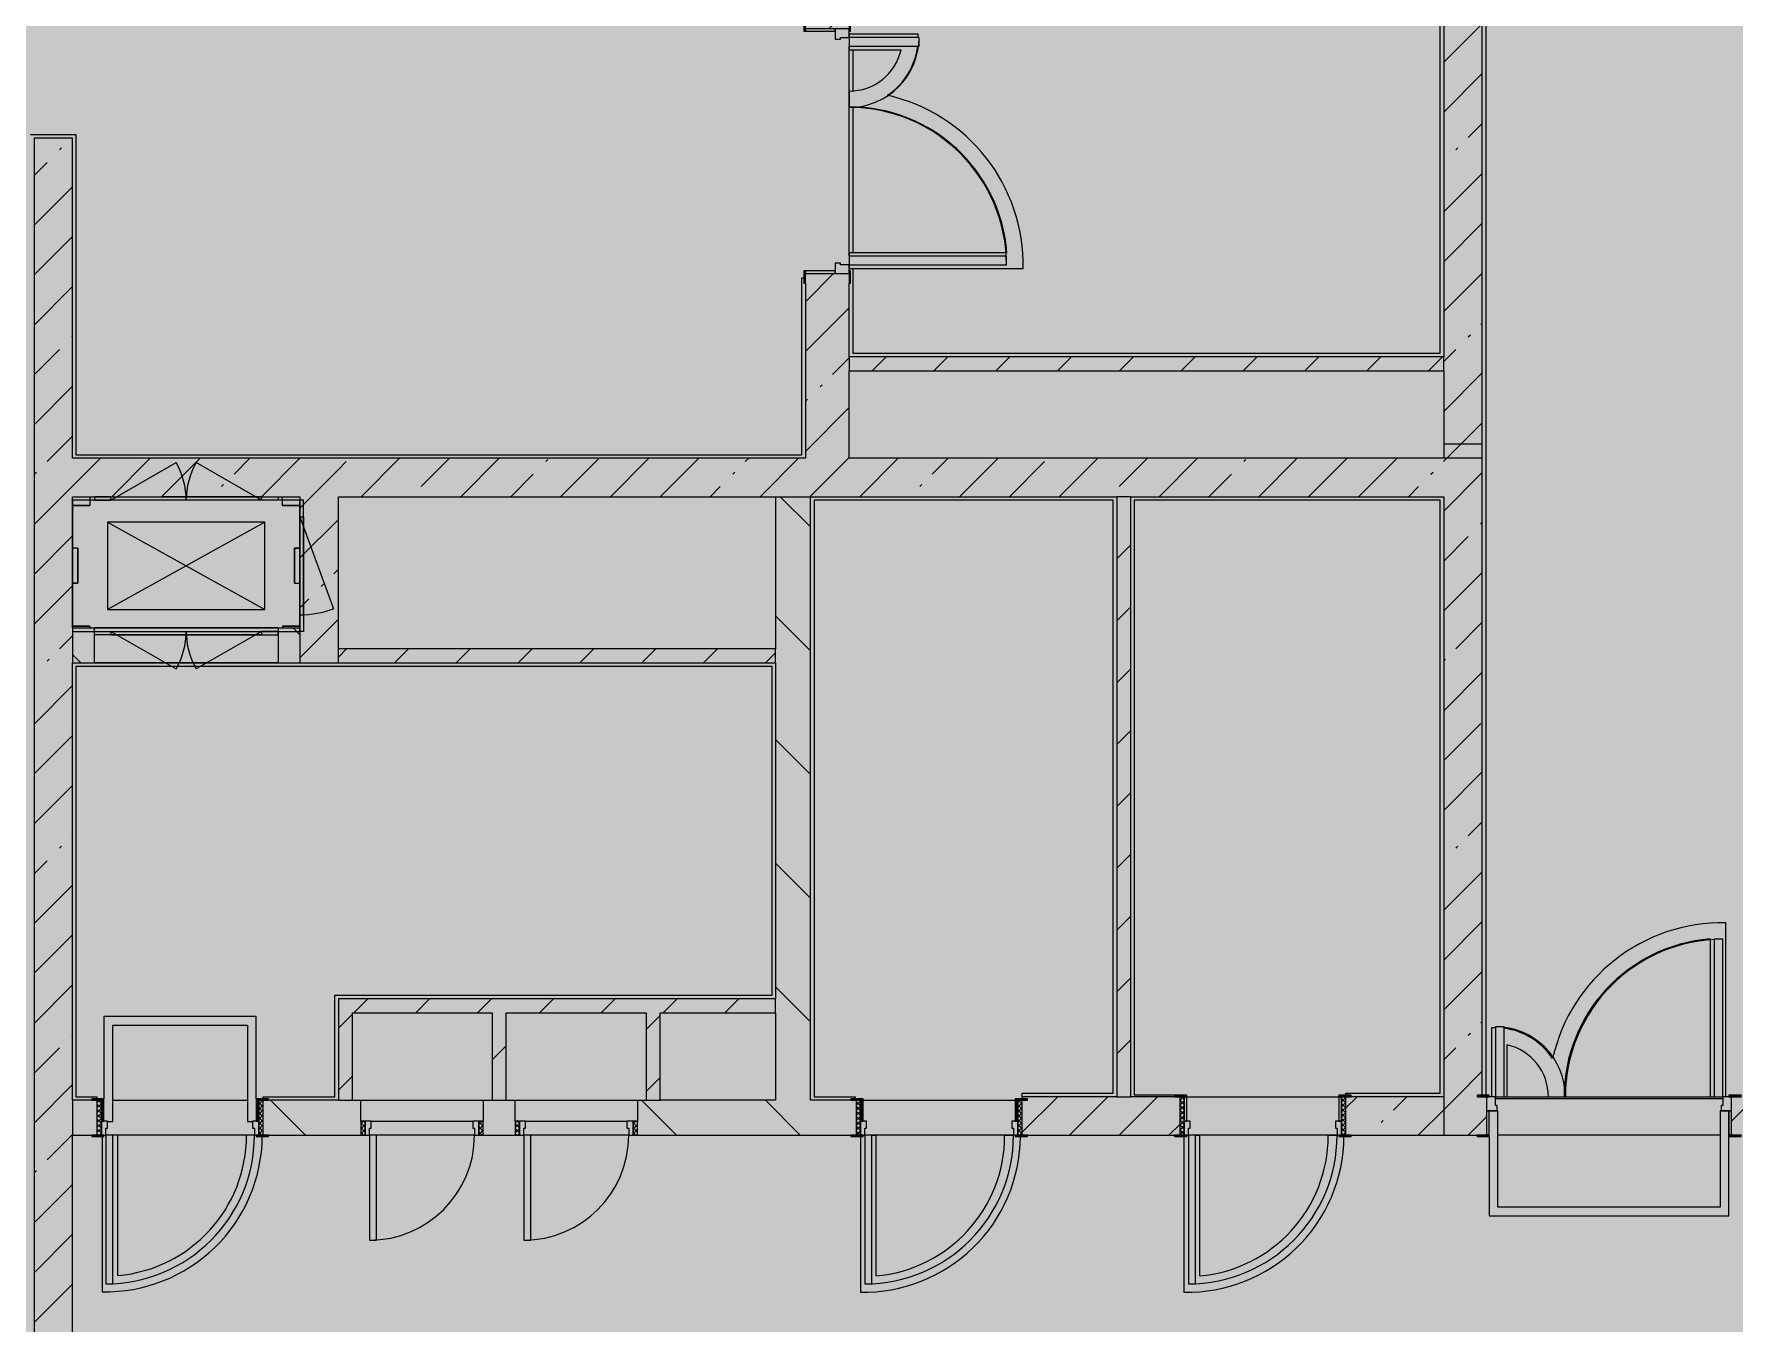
# Model space of a CAD drawing. Header units: millimetres. Extents: x 81682 to 274809, y -8553 to 29000.
# Drawn here: x 232549 to 242274, y 12321 to 19695 of the extents above; entities that cross this region are included whole.
import ezdxf

# ---------------------------------------------------------------- set-up
doc = ezdxf.new("R2010")
doc.units = ezdxf.units.MM
doc.layers.add('A-DETL-GENF-2', color=7, linetype='Continuous', lineweight=9, true_color=0xc0c0c0, transparency=0.4)
for name, color, linetype, lineweight, true_color in [('A-DOOR-2', 7, 'Continuous', 5, 0xb7b7b7), ('A-DOOR-3', 7, 'Continuous', 5, 0xe2e2e2), ('A-DOOR-4', 7, 'Continuous', 5, 0xaaaaaa), ('A-DOOR-FRAM-2', 7, 'Continuous', 5, 0xe2e2e2), ('A-DOOR-FRAM-3', 7, 'Continuous', 5, 0xb7b7b7), ('A-DOOR-FRAM-4', 7, 'Continuous', 5, 0xaaaaaa), ('A-FLOR-1', 7, 'Continuous', 5, 0xb7b7b7), ('A-GENM-4', 7, 'Continuous', 5, 0x737373), ('A-WALL-9', 7, 'Continuous', 9, 0x737373), ('I-WALL-3', 7, 'Continuous', 5, 0x737373), ('M-EQPM-2', 7, 'Continuous', 5, 0x737373)]:
    doc.layers.add(name, color=color, linetype=linetype, lineweight=lineweight, true_color=true_color)
doc.layers.add('I-WALL-2', color=7, linetype='Continuous', lineweight=5)
pattern_1 = [(45, (147798.7, 0), (-285.1231, 285.1231), []), (45, (148083.8, 0), (-285.1231, 285.1231), [504.031, -100.806, 16.764, -84.042])]
pattern_2 = [(135, (147798.7, 0), (-353.5534, -353.5534), [])]
pattern_3 = [(135, (1826.41, 164.685), (-14.14214, -14.14214), []), (225, (1826.41, 164.685), (14.14214, -14.14214), [])]
pattern_4 = [(45, (-296.384, 164.685), (-14.1421, 14.1421), []), (135, (-296.384, 164.685), (-14.1421, -14.1421), [])]
pattern_5 = [(45, (147798.7, 0), (-176.7767, 176.7767), [])]

# ---------------------------------------------------------------- blocks, each defined once
blk = doc.blocks.new('110_Дверь_СКБ_2Ст - Д-1_л_Лестничная клетка EIS60 2-32142534-3_7_3_птичка')
at = {"layer": 'A-DOOR-3'}
for points in [[(612.5, 110), (662.5, 110), (662.5, 1010), (612.5, 1010), (612.5, 603.3)], [(-587.5, 110), (-587.5, 510), (-637.5, 510), (-637.5, 110)], [(712.5, -110), (712.5, 30), (697.5, 24.8), (697.5, -110)]]:
    blk.add_hatch(color=256, dxfattribs=at).paths.add_polyline_path(points)
h = blk.add_hatch(color=256, dxfattribs=at)
h.paths.add_polyline_path([(652.5, 30), (712.5, 30), (712.5, 110), (662.5, 110), (662.5, 60), (652.5, 60)])
h.paths.add_polyline_path([(-687.5, 30), (-627.5, 30), (-627.5, 60), (-637.5, 60), (-637.5, 110), (-687.5, 110)])
at = {"layer": 'A-DOOR-FRAM-2'}
for points in [[(-672.5, 110), (-672.5, 118), (-742.5, 118), (-742.5, 110)], [(767.5, 110), (767.5, 118), (697.5, 118), (697.5, 110)], [(-672.5, -110), (-672.5, 30), (-687.5, 24.8), (-687.5, -110)], [(-672.5, -118), (-672.5, -110), (-742.5, -110), (-742.5, -118)], [(767.5, -118), (767.5, -110), (697.5, -110), (697.5, -118)]]:
    blk.add_hatch(color=256, dxfattribs=at).paths.add_polyline_path(points)
at = {"layer": 'A-DOOR-2'}
for p, q in [((662.5, 1010), (612.5, 1010)), ((612.5, 1010), (612.5, 110)), ((662.5, 110), (662.5, 1010)), ((-637.5, 510), (-637.5, 110)), ((-587.5, 510), (-637.5, 510)), ((-587.5, 110), (-587.5, 510)), ((-637.5, 110), (-587.5, 110)), ((612.5, 110), (662.5, 110))]:
    blk.add_line(p, q, dxfattribs=at)
for centre, radius, start, end in [((662.5, 110), 900, 90, 180), ((-637.5, 110), 400, 360, 90)]:
    blk.add_arc(centre, radius, start, end, dxfattribs=at)
at = {"layer": 'A-DOOR-FRAM-3'}
for p, q in [((-672.5, 118), (-742.5, 118)), ((-742.5, 118), (-742.5, 110)), ((-742.5, 110), (-672.5, 110)), ((-637.5, 110), (-687.5, 110)), ((-687.5, 110), (-687.5, 30)), ((-672.5, 110), (-672.5, 118)), ((-637.5, 60), (-637.5, 110)), ((662.5, 110), (662.5, 60)), ((712.5, 110), (662.5, 110)), ((767.5, 118), (697.5, 118)), ((697.5, 118), (697.5, 110)), ((697.5, 110), (767.5, 110)), ((712.5, 30), (712.5, 110)), ((767.5, 110), (767.5, 118)), ((-687.5, 30), (-627.5, 30)), ((-672.5, 30), (-687.5, 30)), ((-687.5, 30), (-687.5, -110)), ((-672.5, -110), (-672.5, 30)), ((-627.5, 60), (-637.5, 60)), ((-627.5, 30), (-627.5, 60)), ((662.5, 60), (652.5, 60)), ((652.5, 60), (652.5, 30)), ((652.5, 30), (712.5, 30)), ((712.5, 30), (697.5, 30)), ((697.5, 30), (697.5, -110)), ((712.5, -110), (712.5, 30)), ((-672.5, -110), (-742.5, -110)), ((-742.5, -110), (-742.5, -118)), ((-742.5, -118), (-672.5, -118)), ((-687.5, -110), (-672.5, -110)), ((-672.5, -118), (-672.5, -110)), ((697.5, -110), (712.5, -110)), ((767.5, -110), (697.5, -110)), ((697.5, -110), (697.5, -118)), ((697.5, -118), (767.5, -118)), ((767.5, -118), (767.5, -110))]:
    blk.add_line(p, q, dxfattribs=at)
blk = doc.blocks.new('110_Дверь_СКБ_1Ст_Внутренняя1 - Д-8 950x2100h_охрана-V70-3_7_3_птичка')
at = {"layer": 'A-DOOR-3'}
h = blk.add_hatch(color=256, dxfattribs=at)
h.paths.add_polyline_path([(437.5, 100), (437.5, 60), (427.5, 60), (427.5, 20), (462.5, 20), (462.5, 100)])
h.paths.add_polyline_path([(-412.5, 100), (-437.5, 100), (-437.5, 20), (-402.5, 20), (-402.5, 60), (-412.5, 60)])
at = {"layer": 'A-DOOR-4'}
h = blk.add_hatch(dxfattribs=at)
h.set_pattern_fill('FP_81', color=256, style=0, pattern_type=2)
h.set_pattern_definition(pattern_3)
h.paths.add_polyline_path([(487.5, 100), (462.5, 100), (462.5, -100), (487.5, -100), (487.5, -34.8)])
at = {"layer": 'A-DOOR-FRAM-2'}
for points in [[(397.5, 950), (397.5, 100), (437.5, 100), (437.5, 950)], [(-492.5, 108), (-492.5, 100), (-422.5, 100), (-422.5, 108)], [(517.5, 108), (447.5, 108), (447.5, 100), (517.5, 100)], [(-422.5, 20), (-437.5, 20), (-437.5, -100), (-422.5, -100), (-422.5, -34.8)], [(462.5, 20), (447.5, 20), (447.5, -100), (462.5, -100), (462.5, -34.8)], [(-492.5, -100), (-492.5, -108), (-422.5, -108), (-422.5, -100)], [(447.5, -100), (447.5, -108), (517.5, -108), (517.5, -100)]]:
    blk.add_hatch(color=256, dxfattribs=at).paths.add_polyline_path(points)
at = {"layer": 'A-DOOR-FRAM-4'}
h = blk.add_hatch(dxfattribs=at)
h.set_pattern_fill('FP_9', color=256, style=0, pattern_type=2)
h.set_pattern_definition(pattern_4)
h.paths.add_polyline_path([(-437.5, 100), (-462.5, 100), (-462.5, -100), (-437.5, -100), (-437.5, -34.8)])
at = {"layer": 'A-DOOR-2'}
for p, q in [((437.5, 950), (397.5, 950)), ((397.5, 950), (397.5, 100)), ((437.5, 100), (437.5, 950)), ((397.5, 100), (437.5, 100))]:
    blk.add_line(p, q, dxfattribs=at)
blk.add_arc((437.5, 100), 850, 90, 180, dxfattribs=at)
at = {"layer": 'A-DOOR-FRAM-3'}
for p, q in [((-422.5, 108), (-492.5, 108)), ((-492.5, 108), (-492.5, 100)), ((-492.5, 100), (-422.5, 100)), ((-437.5, 100), (-462.5, 100)), ((-462.5, 100), (-462.5, -100)), ((-412.5, 100), (-437.5, 100)), ((-437.5, 100), (-437.5, 20)), ((-437.5, -100), (-437.5, 100)), ((-422.5, 100), (-437.5, 100)), ((-437.5, 100), (-437.5, 99)), ((-437.5, 99), (-422.5, 99)), ((-422.5, 100), (-422.5, 108)), ((-422.5, 99), (-422.5, 100)), ((-412.5, 60), (-412.5, 100)), ((437.5, 100), (437.5, 60)), ((462.5, 100), (437.5, 100)), ((517.5, 108), (447.5, 108)), ((447.5, 108), (447.5, 100)), ((462.5, 100), (447.5, 100)), ((447.5, 100), (447.5, 99)), ((447.5, 100), (517.5, 100)), ((447.5, 99), (462.5, 99)), ((462.5, 20), (462.5, 100)), ((487.5, 100), (462.5, 100)), ((462.5, 100), (462.5, -100)), ((462.5, 99), (462.5, 100)), ((487.5, -100), (487.5, 100)), ((517.5, 100), (517.5, 108)), ((-437.5, 20), (-402.5, 20)), ((-422.5, 20), (-437.5, 20)), ((-437.5, 20), (-437.5, -100)), ((-422.5, -100), (-422.5, 20)), ((-402.5, 60), (-412.5, 60)), ((-402.5, 20), (-402.5, 60)), ((437.5, 60), (427.5, 60)), ((427.5, 60), (427.5, 20)), ((427.5, 20), (462.5, 20)), ((462.5, 20), (447.5, 20)), ((447.5, 20), (447.5, -100)), ((462.5, -100), (462.5, 20)), ((-422.5, -100), (-492.5, -100)), ((-492.5, -100), (-492.5, -108)), ((-492.5, -108), (-422.5, -108)), ((-462.5, -100), (-437.5, -100)), ((-437.5, -100), (-422.5, -100)), ((-422.5, -108), (-422.5, -100)), ((447.5, -100), (462.5, -100)), ((517.5, -100), (447.5, -100)), ((447.5, -100), (447.5, -108)), ((447.5, -108), (517.5, -108)), ((462.5, -100), (487.5, -100)), ((517.5, -108), (517.5, -100))]:
    blk.add_line(p, q, dxfattribs=at)
blk = doc.blocks.new('DOR_Проход в стене_Прямоугольный - 1050x1150 EI30-23344994-3_7_3_птичка')
at = {"layer": 'A-DOOR-2'}
for p, q in [((525, 100), (-525, 100)), ((525, -100), (-525, -100))]:
    blk.add_line(p, q, dxfattribs=at)
blk = doc.blocks.new('110_Дверь_СКБ_1Ст_Внутренняя1 - Д-8 950x2100h_охрана-32352528-3_7_3_птичка')
at = {"layer": 'A-DOOR-3'}
h = blk.add_hatch(color=256, dxfattribs=at)
h.paths.add_polyline_path([(437.5, 110), (437.5, 70), (427.5, 70), (427.5, 30), (462.5, 30), (462.5, 110)])
h.paths.add_polyline_path([(-412.5, 110), (-437.5, 110), (-437.5, 30), (-402.5, 30), (-402.5, 70), (-412.5, 70)])
at = {"layer": 'A-DOOR-4'}
h = blk.add_hatch(dxfattribs=at)
h.set_pattern_fill('FP_96', color=256, style=0, pattern_type=2)
h.set_pattern_definition([(135, (1826.41, 174.685), (-14.14214, -14.14214), []), (225, (1826.41, 174.685), (14.14214, -14.14214), [])])
h.paths.add_polyline_path([(487.5, 110), (462.5, 110), (462.5, -110), (487.5, -110), (487.5, -24.8)])
at = {"layer": 'A-DOOR-FRAM-2'}
for points in [[(397.5, 960), (397.5, 110), (437.5, 110), (437.5, 960), (427.1, 960)], [(-492.5, 118), (-492.5, 110), (-422.5, 110), (-422.5, 118)], [(517.5, 118), (447.5, 118), (447.5, 110), (517.5, 110)], [(-422.5, 30), (-437.5, 30), (-437.5, -110), (-422.5, -110), (-422.5, -24.8)], [(462.5, 30), (447.5, 30), (447.5, -110), (462.5, -110), (462.5, -24.8)], [(-492.5, -110), (-492.5, -118), (-422.5, -118), (-422.5, -110)], [(517.5, -110), (447.5, -110), (447.5, -118), (517.5, -118)]]:
    blk.add_hatch(color=256, dxfattribs=at).paths.add_polyline_path(points)
at = {"layer": 'A-DOOR-FRAM-4'}
h = blk.add_hatch(dxfattribs=at)
h.set_pattern_fill('FP_97', color=256, style=0, pattern_type=2)
h.set_pattern_definition([(45, (-296.384, 174.685), (-14.1421, 14.1421), []), (135, (-296.384, 174.685), (-14.1421, -14.1421), [])])
h.paths.add_polyline_path([(-437.5, 110), (-462.5, 110), (-462.5, -110), (-437.5, -110), (-437.5, -24.8)])
at = {"layer": 'A-DOOR-2'}
for p, q in [((437.5, 960), (397.5, 960)), ((397.5, 960), (397.5, 110)), ((437.5, 110), (437.5, 960)), ((397.5, 110), (437.5, 110))]:
    blk.add_line(p, q, dxfattribs=at)
blk.add_arc((437.5, 110), 850, 90, 180, dxfattribs=at)
at = {"layer": 'A-DOOR-FRAM-3'}
for p, q in [((-422.5, 118), (-492.5, 118)), ((-492.5, 118), (-492.5, 110)), ((-492.5, 110), (-422.5, 110)), ((-437.5, 110), (-462.5, 110)), ((-462.5, 110), (-462.5, -110)), ((-412.5, 110), (-437.5, 110)), ((-437.5, 110), (-437.5, 30)), ((-437.5, -110), (-437.5, 110)), ((-422.5, 110), (-437.5, 110)), ((-437.5, 110), (-437.5, 109)), ((-437.5, 109), (-422.5, 109)), ((-422.5, 110), (-422.5, 118)), ((-422.5, 109), (-422.5, 110)), ((-412.5, 70), (-412.5, 110)), ((437.5, 110), (437.5, 70)), ((462.5, 110), (437.5, 110)), ((517.5, 118), (447.5, 118)), ((447.5, 118), (447.5, 110)), ((462.5, 110), (447.5, 110)), ((447.5, 110), (447.5, 109)), ((447.5, 110), (517.5, 110)), ((447.5, 109), (462.5, 109)), ((462.5, 30), (462.5, 110)), ((487.5, 110), (462.5, 110)), ((462.5, 110), (462.5, -110)), ((462.5, 109), (462.5, 110)), ((487.5, -110), (487.5, 110)), ((517.5, 110), (517.5, 118)), ((-437.5, 30), (-402.5, 30)), ((-422.5, 30), (-437.5, 30)), ((-437.5, 30), (-437.5, -110)), ((-422.5, -110), (-422.5, 30)), ((-402.5, 70), (-412.5, 70)), ((-402.5, 30), (-402.5, 70)), ((437.5, 70), (427.5, 70)), ((427.5, 70), (427.5, 30)), ((427.5, 30), (462.5, 30)), ((462.5, 30), (447.5, 30)), ((447.5, 30), (447.5, -110)), ((462.5, -110), (462.5, 30)), ((-422.5, -110), (-492.5, -110)), ((-492.5, -110), (-492.5, -118)), ((-492.5, -118), (-422.5, -118)), ((-462.5, -110), (-437.5, -110)), ((-437.5, -110), (-422.5, -110)), ((-422.5, -118), (-422.5, -110)), ((447.5, -110), (462.5, -110)), ((517.5, -110), (447.5, -110)), ((447.5, -110), (447.5, -118)), ((447.5, -118), (517.5, -118)), ((462.5, -110), (487.5, -110)), ((517.5, -118), (517.5, -110))]:
    blk.add_line(p, q, dxfattribs=at)
blk = doc.blocks.new('110_Дверь_СКБ_1Ст_Внутренняя1 - Д-8 950x2100h_охрана-V109-3_7_3_птичка')
at = {"layer": 'A-DOOR-3'}
h = blk.add_hatch(color=256, dxfattribs=at)
h.paths.add_polyline_path([(441.5, 100), (437.5, 100), (437.5, 60), (427.5, 60), (427.5, 20), (462.5, 20), (462.5, 100)])
h.paths.add_polyline_path([(-412.5, 100), (-437.5, 100), (-437.5, 20), (-402.5, 20), (-402.5, 60), (-412.5, 60)])
at = {"layer": 'A-DOOR-4'}
h = blk.add_hatch(dxfattribs=at)
h.set_pattern_fill('FP_81', color=256, style=0, pattern_type=2)
h.set_pattern_definition(pattern_3)
h.paths.add_polyline_path([(487.5, 100), (462.5, 100), (462.5, -100), (487.5, -100), (487.5, -34.8)])
at = {"layer": 'A-DOOR-FRAM-2'}
for points in [[(397.5, 950), (397.5, 100), (437.5, 100), (437.5, 950)], [(-422.5, 108), (-492.5, 108), (-490.7, 100), (-422.5, 100)], [(517.5, 108), (447.5, 108), (447.5, 100), (517.5, 100)], [(-422.5, 20), (-437.5, 20), (-437.5, -100), (-422.5, -100), (-422.5, -34.8)], [(462.5, 20), (447.5, 20), (447.5, -100), (462.5, -100), (462.5, -34.8)], [(-422.5, -100), (-492.5, -100), (-490.7, -108), (-422.5, -108)], [(447.5, -100), (447.5, -108), (517.5, -108), (517.5, -100)]]:
    blk.add_hatch(color=256, dxfattribs=at).paths.add_polyline_path(points)
at = {"layer": 'A-DOOR-FRAM-4'}
h = blk.add_hatch(dxfattribs=at)
h.set_pattern_fill('FP_9', color=256, style=0, pattern_type=2)
h.set_pattern_definition(pattern_4)
h.paths.add_polyline_path([(-440.1, 100), (-462.5, 100), (-462.5, -100), (-437.5, -100), (-437.5, 100)])
at = {"layer": 'A-DOOR-2'}
for p, q in [((437.5, 950), (397.5, 950)), ((397.5, 950), (397.5, 100)), ((437.5, 100), (437.5, 950)), ((397.5, 100), (437.5, 100))]:
    blk.add_line(p, q, dxfattribs=at)
blk.add_arc((437.5, 100), 850, 90, 180, dxfattribs=at)
at = {"layer": 'A-DOOR-FRAM-3'}
for p, q in [((-422.5, 108), (-492.5, 108)), ((-492.5, 108), (-492.5, 100)), ((-492.5, 100), (-422.5, 100)), ((-440.1, 100), (-462.5, 100)), ((-462.5, 100), (-462.5, -100)), ((-412.5, 100), (-437.5, 100)), ((-437.5, 100), (-437.5, 20)), ((-437.5, -100), (-437.5, 100)), ((-422.5, 100), (-437.5, 100)), ((-437.5, 100), (-437.5, 99)), ((-437.5, 99), (-422.5, 99)), ((-422.5, 100), (-422.5, 108)), ((-422.5, 99), (-422.5, 100)), ((-412.5, 60), (-412.5, 100)), ((437.5, 100), (437.5, 60)), ((462.5, 100), (437.5, 100)), ((517.5, 108), (447.5, 108)), ((447.5, 108), (447.5, 100)), ((462.5, 100), (447.5, 100)), ((447.5, 100), (447.5, 99)), ((447.5, 100), (517.5, 100)), ((447.5, 99), (462.5, 99)), ((462.5, 20), (462.5, 100)), ((487.5, 100), (462.5, 100)), ((462.5, 100), (462.5, -100)), ((462.5, 99), (462.5, 100)), ((487.5, -100), (487.5, 100)), ((517.5, 100), (517.5, 108)), ((-437.5, 20), (-402.5, 20)), ((-422.5, 20), (-437.5, 20)), ((-437.5, 20), (-437.5, -100)), ((-422.5, -100), (-422.5, 20)), ((-402.5, 60), (-412.5, 60)), ((-402.5, 20), (-402.5, 60)), ((437.5, 60), (427.5, 60)), ((427.5, 60), (427.5, 20)), ((427.5, 20), (462.5, 20)), ((462.5, 20), (447.5, 20)), ((447.5, 20), (447.5, -100)), ((462.5, -100), (462.5, 20)), ((-422.5, -100), (-492.5, -100)), ((-492.5, -100), (-492.5, -108)), ((-492.5, -108), (-422.5, -108)), ((-462.5, -100), (-437.5, -100)), ((-437.5, -100), (-422.5, -100)), ((-422.5, -108), (-422.5, -100)), ((447.5, -100), (462.5, -100)), ((517.5, -100), (447.5, -100)), ((447.5, -100), (447.5, -108)), ((447.5, -108), (517.5, -108)), ((462.5, -100), (487.5, -100)), ((517.5, -108), (517.5, -100))]:
    blk.add_line(p, q, dxfattribs=at)
blk = doc.blocks.new('110_Дверь_СКБ_2Ст - Д-1_л_Лестничная клетка EIS60 2-32359692-3_7_3_птичка')
at = {"layer": 'A-DOOR-3'}
for points in [[(662.5, 125), (662.5, 1025), (612.5, 1025), (612.5, 125)], [(-587.5, 525), (-637.5, 525), (-637.5, 125), (-587.5, 125)], [(712.5, -125), (712.5, 45), (697.5, 45), (697.5, -125)]]:
    blk.add_hatch(color=256, dxfattribs=at).paths.add_polyline_path(points)
h = blk.add_hatch(color=256, dxfattribs=at)
h.paths.add_polyline_path([(712.5, 125), (662.5, 125), (662.5, 75), (652.5, 75), (652.5, 45), (712.5, 45)])
h.paths.add_polyline_path([(-627.5, 45), (-627.5, 75), (-637.5, 75), (-637.5, 125), (-687.5, 125), (-687.5, 45)])
at = {"layer": 'A-DOOR-FRAM-2'}
for points in [[(-672.5, 125), (-672.5, 133), (-742.5, 133), (-742.5, 125)], [(767.5, 125), (767.5, 133), (697.5, 133), (697.5, 125)], [(-672.5, -125), (-672.5, 45), (-687.5, 45), (-687.5, -125)], [(-672.5, -133), (-672.5, -125), (-742.5, -125), (-742.5, -133)], [(767.5, -133), (767.5, -125), (697.5, -125), (697.5, -133)]]:
    blk.add_hatch(color=256, dxfattribs=at).paths.add_polyline_path(points)
at = {"layer": 'A-DOOR-2'}
for p, q in [((662.5, 1025), (612.5, 1025)), ((612.5, 1025), (612.5, 125)), ((662.5, 125), (662.5, 1025)), ((-637.5, 525), (-637.5, 125)), ((-587.5, 525), (-637.5, 525)), ((-587.5, 125), (-587.5, 525)), ((-637.5, 125), (-587.5, 125)), ((612.5, 125), (662.5, 125))]:
    blk.add_line(p, q, dxfattribs=at)
for centre, radius, start, end in [((662.5, 125), 900, 90, 180), ((-637.5, 125), 400, 360, 90)]:
    blk.add_arc(centre, radius, start, end, dxfattribs=at)
at = {"layer": 'A-DOOR-FRAM-3'}
for p, q in [((-672.5, 133), (-742.5, 133)), ((-742.5, 133), (-742.5, 125)), ((-742.5, 125), (-672.5, 125)), ((-637.5, 125), (-687.5, 125)), ((-687.5, 125), (-687.5, 45)), ((-672.5, 125), (-672.5, 133)), ((-637.5, 75), (-637.5, 125)), ((662.5, 125), (662.5, 75)), ((712.5, 125), (662.5, 125)), ((767.5, 133), (697.5, 133)), ((697.5, 133), (697.5, 125)), ((697.5, 125), (767.5, 125)), ((712.5, 45), (712.5, 125)), ((767.5, 125), (767.5, 133)), ((-687.5, 45), (-627.5, 45)), ((-672.5, 45), (-687.5, 45)), ((-687.5, 45), (-687.5, -125)), ((-672.5, -125), (-672.5, 45)), ((-627.5, 75), (-637.5, 75)), ((-627.5, 45), (-627.5, 75)), ((662.5, 75), (652.5, 75)), ((652.5, 75), (652.5, 45)), ((652.5, 45), (712.5, 45)), ((712.5, 45), (697.5, 45)), ((697.5, 45), (697.5, -125)), ((712.5, -125), (712.5, 45)), ((-672.5, -125), (-742.5, -125)), ((-742.5, -125), (-742.5, -133)), ((-742.5, -133), (-672.5, -133)), ((-687.5, -125), (-672.5, -125)), ((-672.5, -133), (-672.5, -125)), ((697.5, -125), (712.5, -125)), ((767.5, -125), (697.5, -125)), ((697.5, -125), (697.5, -133)), ((697.5, -133), (767.5, -133)), ((767.5, -133), (767.5, -125))]:
    blk.add_line(p, q, dxfattribs=at)
blk = doc.blocks.new('160_Подъемник - 160_Подъемник-23521422-3_7_3_птичка')
at = {"layer": 'A-GENM-4'}
for p, q in [((220, 0), (592.4, 215)), ((1080, 0), (707.6, 215)), ((-20, -95), (-20, 0)), ((-20, 0), (0, 0)), ((0, 0), (0, -95)), ((220, 20), (125, 20)), ((125, 20), (125, 0)), ((220, 0), (220, 20)), ((1080, 20), (220, 20)), ((220, 20), (1080, 20)), ((1080, 0), (1080, 20)), ((1080, 20), (1175, 20)), ((1175, 20), (1175, 0)), ((0, -95), (-20, -95)), ((-20, -95), (-20, -655)), ((-20, -655), (-20, -95)), ((125, 0), (220, 0)), ((1175, 0), (1080, 0)), ((0, -655), (-191.5, -128.8)), ((0, -655), (-20, -655)), ((-20, -655), (-20, -750)), ((0, -750), (0, -655)), ((-20, -750), (0, -750)), ((125, -770), (125, -750)), ((125, -750), (220, -750)), ((220, -770), (125, -770)), ((220, -750), (220, -770)), ((220, -750), (592.4, -965)), ((220, -770), (792, -770)), ((1080, -770), (508, -770)), ((1080, -750), (707.6, -965)), ((1080, -750), (1080, -770)), ((1175, -750), (1080, -750)), ((1080, -770), (1175, -770)), ((1175, -770), (1175, -750))]:
    blk.add_line(p, q, dxfattribs=at)
for centre, radius, start, end in [((220, 0), 430, 0, 30), ((1080, 0), 430, 150, 180), ((0, -655), 560, 90, 110), ((220, -750), 430, 330, 0), ((1080, -750), 430, 180, 210)]:
    blk.add_arc(centre, radius, start, end, dxfattribs=at)
at = {"layer": 'M-EQPM-2'}
for p, q in [((1300, 0), (0, 0)), ((0, 0), (0, -750)), ((1300, -750), (1300, 0)), ((1100, -625), (200, -125)), ((200, -625), (1100, -125)), ((1100, -125), (200, -125)), ((200, -125), (200, -625)), ((1100, -625), (1100, -125)), ((200, -625), (1100, -625)), ((0, -750), (1300, -750))]:
    blk.add_line(p, q, dxfattribs=at)
blk = doc.blocks.new('110_Дверь_СКБ_1Ст - д-18 700x2100h_Технический шкаф ЭОМ и СС-23257539-3_7_3_птичка')
at = {"layer": 'A-DOOR-3'}
h = blk.add_hatch(color=256, dxfattribs=at)
h.paths.add_polyline_path([(312.5, 100), (312.5, 60), (302.5, 60), (302.5, 20), (337.5, 20), (337.5, 100)])
h.paths.add_polyline_path([(-287.5, 100), (-312.5, 100), (-312.5, 20), (-277.5, 20), (-277.5, 60), (-287.5, 60)])
at = {"layer": 'A-DOOR-4'}
h = blk.add_hatch(dxfattribs=at)
h.set_pattern_fill('FP_120', color=256, style=0, pattern_type=2)
h.set_pattern_definition([(135, (1951.41, 164.685), (-14.14214, -14.14214), []), (225, (1951.41, 164.685), (14.14214, -14.14214), [])])
h.paths.add_polyline_path([(362.5, 100), (337.5, 100), (337.5, 20), (362.5, 20)])
at = {"layer": 'A-DOOR-FRAM-2'}
blk.add_hatch(color=256, dxfattribs=at).paths.add_polyline_path([(281.5, 700), (272.5, 700), (272.5, 100), (312.5, 100), (312.5, 700)])
at = {"layer": 'A-DOOR-FRAM-4'}
h = blk.add_hatch(dxfattribs=at)
h.set_pattern_fill('FP_121', color=256, style=0, pattern_type=2)
h.set_pattern_definition([(45, (-171.384, 164.685), (-14.1421, 14.1421), []), (135, (-171.384, 164.685), (-14.1421, -14.1421), [])])
h.paths.add_polyline_path([(-312.5, 100), (-337.5, 100), (-337.5, 20), (-312.5, 20)])
at = {"layer": 'A-DOOR-2'}
for p, q in [((312.5, 700), (272.5, 700)), ((272.5, 700), (272.5, 100)), ((312.5, 100), (312.5, 700)), ((272.5, 100), (312.5, 100))]:
    blk.add_line(p, q, dxfattribs=at)
blk.add_arc((312.5, 100), 600, 90, 180, dxfattribs=at)
at = {"layer": 'A-DOOR-FRAM-3'}
for p, q in [((-312.5, 100), (-337.5, 100)), ((-337.5, 100), (-337.5, 20)), ((-287.5, 100), (-312.5, 100)), ((-312.5, 100), (-312.5, 20)), ((-312.5, 20), (-312.5, 100)), ((-287.5, 60), (-287.5, 100)), ((-287.5, 100), (272.5, 100)), ((312.5, 100), (312.5, 60)), ((337.5, 100), (312.5, 100)), ((337.5, 20), (337.5, 100)), ((362.5, 100), (337.5, 100)), ((337.5, 100), (337.5, 20)), ((362.5, 20), (362.5, 100)), ((-337.5, 20), (-312.5, 20)), ((-312.5, 20), (-277.5, 20)), ((-277.5, 60), (-287.5, 60)), ((-277.5, 20), (-277.5, 60)), ((302.5, 20), (-277.5, 20)), ((312.5, 60), (302.5, 60)), ((302.5, 60), (302.5, 20)), ((302.5, 20), (337.5, 20)), ((337.5, 20), (362.5, 20))]:
    blk.add_line(p, q, dxfattribs=at)
blk = doc.blocks.new('Закладная деталь приямка - 200_100-20924312-3_7_3_птичка')
at = {"layer": 'M-EQPM-2'}
for p, q in [((85000, 16755), (84970, 16755)), ((85000, 16755), (84970, 16755)), ((85000, 16555), (85000, 16755)), ((85000, 16755), (85000, 16555)), ((84970, 16555), (85000, 16555)), ((85000, 16555), (84970, 16555))]:
    blk.add_line(p, q, dxfattribs=at)
blk = doc.blocks.new('Закладная деталь приямка - 150_100-20924311-3_7_3_птичка')
at = {"layer": 'M-EQPM-2'}
for p, q in [((85070, 17050), (85070, 17000)), ((85070, 17050), (85070, 17000)), ((84970, 17000), (85070, 17000)), ((85070, 17000), (84970, 17000))]:
    blk.add_line(p, q, dxfattribs=at)
blk = doc.blocks.new('Закладная деталь приямка - 150_100-V110-3_7_3_птичка')
at = {"layer": 'M-EQPM-2'}
for p, q in [((86170, 17000), (86170, 17050)), ((86170, 17000), (86170, 17050)), ((86270, 17000), (86170, 17000)), ((86170, 17000), (86270, 17000))]:
    blk.add_line(p, q, dxfattribs=at)
blk = doc.blocks.new('Закладная деталь приямка - 150_100-V111-3_7_3_птичка')
at = {"layer": 'M-EQPM-2'}
for p, q in [((86270, 16310), (86170, 16310)), ((86170, 16310), (86270, 16310)), ((86170, 16310), (86170, 16300)), ((86170, 16310), (86170, 16300))]:
    blk.add_line(p, q, dxfattribs=at)
blk = doc.blocks.new('Закладная деталь приямка - 150_100-V112-3_7_3_птичка')
at = {"layer": 'M-EQPM-2'}
for p, q in [((85070, 16310), (84970, 16310)), ((84970, 16310), (85070, 16310)), ((85070, 16300), (85070, 16310)), ((85070, 16310), (85070, 16300))]:
    blk.add_line(p, q, dxfattribs=at)

msp = doc.modelspace()

# ---------------------------------------------------------------- hatches: boundary and pattern name
at = {"layer": 'A-DETL-GENF-2'}
msp.add_hatch(color=256, dxfattribs=at).paths.add_polyline_path([(273031.7, -258), (273031.7, 21479), (241131.7, 21479), (241131.7, 27379), (232368.7, 27379), (232368.7, 10208.3), (237008.7, 10208.3), (237008.7, -258), (271786.3, -258)])
at = {"layer": 'I-WALL-2'}
h = msp.add_hatch(dxfattribs=at)
h.set_pattern_fill('FP_75', color=256, style=0, pattern_type=2)
h.set_pattern_definition(pattern_1)
h.paths.add_polyline_path([(236958.7, 17270), (237208.7, 17270), (237208.7, 18325), (236958.7, 18325), (236958.7, 18162.4)])
h.paths.add_polyline_path([(236958.7, 19725), (237208.7, 19725), (237208.7, 27100), (236958.7, 27100), (236958.7, 19750)])
h = msp.add_hatch(dxfattribs=at)
h.set_pattern_fill('FP_75', color=256, style=0, pattern_type=2)
h.set_pattern_definition(pattern_1)
h.paths.add_polyline_path([(240828.7, 17270), (240828.7, 21400), (240608.7, 21400), (240608.7, 17270)])
h = msp.add_hatch(dxfattribs=at)
h.set_pattern_fill('FP_75', color=256, style=0, pattern_type=2)
h.set_pattern_definition(pattern_1)
h.paths.add_polyline_path([(232548.7, 10400), (232768.7, 10400), (232768.7, 19100), (232548.7, 19100), (232548.7, 10439.8)])
h = msp.add_hatch(dxfattribs=at)
h.set_pattern_fill('FP_80', color=256, style=0, pattern_type=2)
h.set_pattern_definition(pattern_5)
h.paths.add_polyline_path([(238247.9, 17770), (240608.7, 17770), (240608.7, 17850), (237208.7, 17850), (237208.7, 17770), (238226.9, 17770)])
h = msp.add_hatch(dxfattribs=at)
h.set_pattern_fill('FP_75', color=256, style=0, pattern_type=2)
h.set_pattern_definition(pattern_1)
h.paths.add_polyline_path([(240608.7, 13620), (240798.7, 13620), (240798.7, 13628), (240828.7, 13628), (240828.7, 17350), (240608.7, 17350), (240608.7, 14113.3)])
h = msp.add_hatch(dxfattribs=at)
h.set_pattern_fill('FP_75', color=256, style=0, pattern_type=2)
h.set_pattern_definition(pattern_1)
h.paths.add_polyline_path([(234068.7, 17050), (234288.7, 17050), (234288.7, 17270), (232768.7, 17270), (232768.7, 17050)])
h = msp.add_hatch(dxfattribs=at)
h.set_pattern_fill('FP_75', color=256, style=0, pattern_type=2)
h.set_pattern_definition(pattern_1)
h.paths.add_polyline_path([(238818.7, 17050), (240608.7, 17050), (240608.7, 17270), (234288.7, 17270), (234288.7, 17050), (238738.7, 17050)])
h = msp.add_hatch(dxfattribs=at)
h.set_pattern_fill('FP_75', color=256, style=0, pattern_type=2)
h.set_pattern_definition(pattern_1)
h.paths.add_polyline_path([(234068.7, 16100), (234288.7, 16100), (234288.7, 17050), (234068.7, 17050), (234068.7, 16180)])
h = msp.add_hatch(dxfattribs=at)
h.set_pattern_fill('FP_78', color=256, style=0, pattern_type=2)
h.set_pattern_definition(pattern_2)
h.paths.add_polyline_path([(236988.7, 13600), (236988.7, 17050), (236788.7, 17050), (236788.7, 13600)])
h = msp.add_hatch(dxfattribs=at)
h.set_pattern_fill('FP_80', color=256, style=0, pattern_type=2)
h.set_pattern_definition(pattern_5)
h.paths.add_polyline_path([(238818.7, 13620), (238818.7, 17050), (238738.7, 17050), (238738.7, 13620)])
h = msp.add_hatch(dxfattribs=at)
h.set_pattern_fill('FP_78', color=256, style=0, pattern_type=2)
h.set_pattern_definition(pattern_2)
h.paths.add_polyline_path([(234068.7, 16100), (234068.7, 16300), (233943.7, 16300), (233943.7, 16100)])
h.paths.add_polyline_path([(232893.7, 16100), (232893.7, 16300), (232768.7, 16300), (232768.7, 16100)])
h = msp.add_hatch(dxfattribs=at)
h.set_pattern_fill('FP_80', color=256, style=0, pattern_type=2)
h.set_pattern_definition(pattern_5)
h.paths.add_polyline_path([(236788.7, 16100), (236788.7, 16180), (234288.7, 16180), (234288.7, 16100), (236362.5, 16100)])
h = msp.add_hatch(dxfattribs=at)
h.set_pattern_fill('FP_80', color=256, style=0, pattern_type=2)
h.set_pattern_definition(pattern_5)
h.paths.add_polyline_path([(234498.1, 14100), (236788.7, 14100), (236788.7, 14180), (234288.7, 14180), (234288.7, 14100), (234368.7, 14100)])
h = msp.add_hatch(dxfattribs=at)
h.set_pattern_fill('FP_80', color=256, style=0, pattern_type=2)
h.set_pattern_definition(pattern_5)
h.paths.add_polyline_path([(234368.7, 13600), (234368.7, 14100), (234288.7, 14100), (234288.7, 13600)])
h = msp.add_hatch(dxfattribs=at)
h.set_pattern_fill('FP_80', color=256, style=0, pattern_type=2)
h.set_pattern_definition(pattern_5)
h.paths.add_polyline_path([(235168.7, 13600), (235248.7, 13600), (235248.7, 14100), (235168.7, 14100), (235168.7, 13809.6)])
h = msp.add_hatch(dxfattribs=at)
h.set_pattern_fill('FP_80', color=256, style=0, pattern_type=2)
h.set_pattern_definition(pattern_5)
h.paths.add_polyline_path([(236128.7, 13600), (236128.7, 14100), (236048.7, 14100), (236048.7, 13600)])
h = msp.add_hatch(dxfattribs=at)
h.set_pattern_fill('FP_75', color=256, style=0, pattern_type=2)
h.set_pattern_definition(pattern_1)
h.paths.add_polyline_path([(240608.7, 13400), (240608.7, 13620), (240048.7, 13620), (240048.7, 13400), (240091.3, 13400)])
h.paths.add_polyline_path([(238198.7, 13400), (239098.7, 13400), (239098.7, 13620), (238198.7, 13620), (238198.7, 13608), (238228.7, 13608), (238226.9, 13600), (238198.7, 13600), (238198.7, 13461.3)])
h = msp.add_hatch(dxfattribs=at)
h.set_pattern_fill('FP_75', color=256, style=0, pattern_type=2)
h.set_pattern_definition(pattern_1)
h.paths.add_polyline_path([(242308.7, 13400), (242598.7, 13400), (242598.7, 13620), (242253.7, 13620), (242253.7, 13400)])
h.paths.add_polyline_path([(240608.7, 13400), (240853.7, 13400), (240853.7, 13620), (240608.7, 13620), (240608.7, 13534.8)])
h = msp.add_hatch(dxfattribs=at)
h.set_pattern_fill('FP_78', color=256, style=0, pattern_type=2)
h.set_pattern_definition(pattern_2)
h.paths.add_polyline_path([(235298.7, 13400), (235298.7, 13600), (235117.1, 13600), (235117.1, 13400)])
h.paths.add_polyline_path([(232908.7, 13400), (232908.7, 13600), (232768.7, 13600), (232768.7, 13400), (232878.7, 13400)])
h.paths.add_polyline_path([(233888.7, 13400), (234417.1, 13400), (234417.1, 13600), (233858.7, 13600), (233858.7, 13400)])
h.paths.add_polyline_path([(235998.7, 13400), (237248.7, 13400), (237248.7, 13600), (235998.7, 13600), (235998.7, 13480)])

# ---------------------------------------------------------------- linework, layer by layer
at = {"layer": 'A-FLOR-1'}
for p, q in [((240588.7, 17870), (240588.7, 21450)), ((240848.7, 21130), (240848.7, 13628)), ((237603.5, 19694.6), (237209.1, 19694.6)), ((237209.1, 19694.6), (237209.1, 19675)), ((237208.7, 18425), (237208.7, 19625)), ((237209.1, 19625), (237209.1, 19604.6)), ((237209.1, 19604.6), (237506.2, 19604.6)), ((237229.7, 19604.6), (237229.7, 19370.4)), ((237209.1, 19368.4), (237209.1, 19278.4)), ((237229.7, 19277.2), (237229.7, 18443.4)), ((232529.2, 19120), (232788.7, 19120)), ((232788.7, 19120), (232788.7, 17290)), ((238111.4, 18443.4), (237209.1, 18443.4)), ((237209.1, 18443.4), (237209.1, 18425)), ((236938.7, 17290), (236938.7, 18300)), ((236938.7, 18300), (236950.7, 18300)), ((237209.1, 18375), (237209.1, 18353.4)), ((237209.1, 18353.4), (238203.9, 18353.4)), ((237229.7, 18353.4), (237229.7, 17870)), ((237229.7, 17870), (240588.7, 17870)), ((232788.7, 17290), (236938.7, 17290)), ((238718.7, 17030), (237008.7, 17030)), ((237008.7, 17030), (237008.7, 13620)), ((238718.7, 13640), (238718.7, 17030)), ((240588.7, 17030), (238838.7, 17030)), ((238838.7, 17030), (238838.7, 13630)), ((240588.7, 13640), (240588.7, 17030)), ((236768.7, 16080), (232788.7, 16080)), ((232788.7, 16080), (232788.7, 13620)), ((236768.7, 14200), (236768.7, 16080)), ((242221.7, 13620), (242221.7, 14614.4)), ((242131.7, 14521.9), (242131.7, 13619.6)), ((234268.7, 13620), (234268.7, 14200)), ((234268.7, 14200), (236768.7, 14200)), ((232948.7, 14079.1), (232948.7, 13608)), ((233818.7, 14079.1), (232948.7, 14079.1)), ((232998.7, 13479.1), (232998.7, 14029.1)), ((232998.7, 14029.1), (233768.7, 14029.1)), ((233768.7, 14029.1), (233768.7, 13479.1)), ((233818.7, 13608), (233818.7, 14079.1)), ((240880.6, 14014), (240880.6, 13620)), ((240970.6, 13619.6), (240970.6, 13916.7)), ((232788.7, 13620), (232908.7, 13620)), ((232908.7, 13620), (232908.7, 13608)), ((233858.7, 13608), (233858.7, 13620)), ((233858.7, 13620), (234268.7, 13620)), ((237008.7, 13620), (237243.7, 13620)), ((237243.7, 13620), (237243.7, 13608)), ((238198.7, 13640), (238718.7, 13640)), ((238198.7, 13620), (238198.7, 13640)), ((238838.7, 13630), (239098.7, 13630)), ((240048.7, 13640), (240588.7, 13640)), ((240048.7, 13628), (240048.7, 13640)), ((240903.7, 13619.6), (240970.6, 13619.6)), ((241206.8, 13619.6), (241296.8, 13619.6)), ((242131.7, 13619.6), (242203.7, 13619.6)), ((240918.3, 13539.6), (240868.7, 13539.6)), ((240903.7, 13610), (242203.7, 13610)), ((240918.3, 12989.6), (240918.3, 13539.6)), ((242238.3, 13539.6), (242188.3, 13539.6)), ((242188.3, 13539.6), (242188.3, 12989.6)), ((242238.3, 12939.6), (242238.3, 13539.6)), ((232968.5, 13479.1), (232998.7, 13479.1)), ((233768.7, 13479.1), (233798.9, 13479.1)), ((232938.7, 13392), (232938.7, 12505.2)), ((233763.7, 13400), (232998.7, 13400)), ((233028.7, 12598), (233028.7, 13400)), ((233808.7, 13400), (233763.7, 13400)), ((237273.1, 13392), (237273.1, 12503.1)), ((237294.7, 13397.9), (237288.7, 13397.9)), ((238148.7, 13400), (237338.7, 13400)), ((237363.1, 13397.9), (237338.7, 13397.9)), ((237363.1, 12595.9), (237363.1, 13397.9)), ((238158.7, 13397.9), (238098.1, 13397.9)), ((239123.1, 13392), (239123.1, 12503.1)), ((239148.7, 13397.9), (239138.7, 13397.9)), ((239998.7, 13400), (239188.7, 13400)), ((239213.1, 13397.9), (239188.7, 13397.9)), ((239213.1, 12595.9), (239213.1, 13397.9)), ((240008.7, 13397.9), (239948.1, 13397.9)), ((240868.3, 13392), (240868.3, 12939.6)), ((240868.3, 12939.6), (242238.3, 12939.6)), ((242188.3, 12989.6), (240918.3, 12989.6))]:
    msp.add_line(p, q, dxfattribs=at)
for centre, radius, start, end in [((237209.1, 19673.4), 395, 0.22926, 3.07201), ((237209.1, 19673.4), 305, 270, 346.9573), ((237209.1, 19673.4), 395, 303.54048, 352.95968), ((237209.1, 18373.4), 905, 4.43687, 90), ((237209.1, 18373.4), 995, 358.8489, 77.32946), ((242201.8, 13619.6), 995, 88.8489, 167.32946), ((242201.8, 13619.6), 905, 94.43687, 180), ((240901.8, 13619.6), 395, 89.71459, 93.07201), ((240901.8, 13619.6), 395, 33.54048, 82.43416), ((240901.8, 13619.6), 305, 0, 76.9573), ((232958.7, 13400), 895, 268.71954, 359.48675), ((232958.7, 13400), 805, 274.98854, 360), ((237293.1, 13397.9), 895, 268.71954, 359.62258), ((237293.1, 13397.9), 805, 274.98854, 360), ((239143.1, 13397.9), 895, 268.71954, 359.62258), ((239143.1, 13397.9), 805, 274.98854, 360)]:
    msp.add_arc(centre, radius, start, end, dxfattribs=at)
at = {"layer": 'A-WALL-9'}
for p, q in [((237208.7, 17850), (237208.7, 17770)), ((240608.7, 17770), (240608.7, 17850)), ((238818.7, 17050), (238738.7, 17050)), ((232768.7, 16300), (232768.7, 16100)), ((234288.7, 16100), (234288.7, 16180)), ((236788.7, 16100), (236788.7, 16180)), ((236788.7, 14100), (236788.7, 14180)), ((238738.7, 13620), (238818.7, 13620)), ((232768.7, 13600), (232768.7, 13400)), ((234288.7, 13600), (234368.7, 13600)), ((235168.7, 13600), (235248.7, 13600)), ((236048.7, 13600), (236128.7, 13600))]:
    msp.add_line(p, q, dxfattribs=at)
at = {"layer": 'I-WALL-3'}
for p, q in [((240608.7, 26850), (240608.7, 17850)), ((240828.7, 13628), (240828.7, 21150)), ((232768.7, 19100), (232548.7, 19100)), ((232548.7, 19100), (232548.7, 10400)), ((232768.7, 17270), (232768.7, 19100)), ((236958.7, 18270), (236958.7, 17270)), ((237208.7, 17850), (237208.7, 18270)), ((240608.7, 17850), (237208.7, 17850)), ((237208.7, 17270), (237208.7, 17770)), ((237208.7, 17770), (240608.7, 17770)), ((240608.7, 17770), (240608.7, 17270)), ((240828.7, 17350), (240608.7, 17350)), ((236958.7, 17270), (232768.7, 17270)), ((240828.7, 17270), (237208.7, 17270)), ((232768.7, 17050), (234068.7, 17050)), ((232768.7, 16300), (232768.7, 17050)), ((234068.7, 17050), (234068.7, 16100)), ((234288.7, 16180), (234288.7, 17050)), ((234288.7, 17050), (238738.7, 17050)), ((236788.7, 17050), (236788.7, 16180)), ((236988.7, 13600), (236988.7, 17050)), ((238738.7, 17050), (238738.7, 13620)), ((238818.7, 17050), (240608.7, 17050)), ((238818.7, 13620), (238818.7, 17050)), ((240608.7, 17050), (240608.7, 13400)), ((232768.7, 16300), (234068.7, 16300)), ((232893.7, 16100), (232893.7, 16300)), ((233943.7, 16300), (233943.7, 16100)), ((236788.7, 16180), (234288.7, 16180)), ((232768.7, 13600), (232768.7, 16100)), ((232768.7, 16100), (236788.7, 16100)), ((236788.7, 16100), (236788.7, 14180)), ((236788.7, 14180), (234288.7, 14180)), ((234288.7, 14180), (234288.7, 13600)), ((234368.7, 14100), (235168.7, 14100)), ((234368.7, 13600), (234368.7, 14100)), ((235168.7, 14100), (235168.7, 13600)), ((235248.7, 14100), (236048.7, 14100)), ((235248.7, 13600), (235248.7, 14100)), ((236048.7, 14100), (236048.7, 13600)), ((236128.7, 14100), (236788.7, 14100)), ((236128.7, 13600), (236128.7, 14100)), ((236788.7, 14100), (236788.7, 13600)), ((238738.7, 13620), (238198.7, 13620)), ((238198.7, 13620), (238198.7, 13608)), ((239068.7, 13620), (238818.7, 13620)), ((239138.7, 13620), (240008.7, 13620)), ((240608.7, 13620), (240078.7, 13620)), ((240970.6, 13620), (241206.7, 13620)), ((241296, 13620), (242131.7, 13620)), ((232878.7, 13600), (232768.7, 13600)), ((232998.7, 13600), (233768.7, 13600)), ((234288.7, 13600), (233888.7, 13600)), ((234368.7, 13600), (235168.7, 13600)), ((234417.1, 13480), (234417.1, 13600)), ((235117.1, 13600), (235117.1, 13480)), ((235248.7, 13600), (236048.7, 13600)), ((235298.7, 13480), (235298.7, 13600)), ((235998.7, 13600), (235998.7, 13480)), ((236788.7, 13600), (236128.7, 13600)), ((237218.7, 13600), (236988.7, 13600)), ((237288.7, 13600), (238158.7, 13600)), ((232768.7, 10400), (232768.7, 13400)), ((232768.7, 13400), (232878.7, 13400)), ((233763.7, 13400), (233028.7, 13400)), ((233888.7, 13400), (234417.1, 13400)), ((235117.1, 13400), (235298.7, 13400)), ((235998.7, 13400), (237218.7, 13400)), ((238148.7, 13400), (237338.7, 13400)), ((238228.7, 13400), (239068.7, 13400)), ((239998.7, 13400), (239188.7, 13400)), ((240078.7, 13400), (240608.7, 13400)), ((240608.7, 13400), (240798.7, 13400)), ((242188.3, 13400), (240918.3, 13400))]:
    msp.add_line(p, q, dxfattribs=at)

# ---------------------------------------------------------------- block references
at = {"layer": 'A-DOOR-2'}
for name, p, rotation in [('110_Дверь_СКБ_2Ст - Д-1_л_Лестничная клетка EIS60 2-32359692-3_7_3_птичка', (237083.7, 19037.5), 269.9999999999998), ('110_Дверь_СКБ_1Ст_Внутренняя1 - Д-8 950x2100h_охрана-32352528-3_7_3_птичка', (239586.2, 13510), 180), ('110_Дверь_СКБ_1Ст_Внутренняя1 - Д-8 950x2100h_охрана-V70-3_7_3_птичка', (233396.2, 13500), 180), ('110_Дверь_СКБ_1Ст_Внутренняя1 - Д-8 950x2100h_охрана-V109-3_7_3_птичка', (237736.2, 13500), 180), ('110_Дверь_СКБ_1Ст - д-18 700x2100h_Технический шкаф ЭОМ и СС-23257539-3_7_3_птичка', (234779.6, 13500), 180), ('110_Дверь_СКБ_1Ст - д-18 700x2100h_Технический шкаф ЭОМ и СС-23257539-3_7_3_птичка', (235661.2, 13500), 180)]:
    msp.add_blockref(name, p, dxfattribs=dict(at, rotation=rotation))
for name, p in [('DOR_Проход в стене_Прямоугольный - 1050x1150 EI30-23344994-3_7_3_птичка', (233418.7, 16200)), ('110_Дверь_СКБ_2Ст - Д-1_л_Лестничная клетка EIS60 2-32142534-3_7_3_птичка', (241541.2, 13510))]:
    msp.add_blockref(name, p, dxfattribs=at)
at = {"layer": 'M-EQPM-2', "rotation": 180}
for name, p in [('160_Подъемник - 160_Подъемник-23521422-3_7_3_птичка', (234068.7, 16280)), ('Закладная деталь приямка - 200_100-20924312-3_7_3_птичка', (319038.7, 33310))]:
    msp.add_blockref(name, p, dxfattribs=at)
at = {"layer": 'M-EQPM-2'}
for name in ['Закладная деталь приямка - 150_100-20924311-3_7_3_птичка', 'Закладная деталь приямка - 150_100-V110-3_7_3_птичка', 'Закладная деталь приямка - 200_100-20924312-3_7_3_птичка', 'Закладная деталь приямка - 150_100-V112-3_7_3_птичка', 'Закладная деталь приямка - 150_100-V111-3_7_3_птичка']:
    msp.add_blockref(name, (147798.7, 0), dxfattribs=at)

doc.saveas('drawing.dxf')
